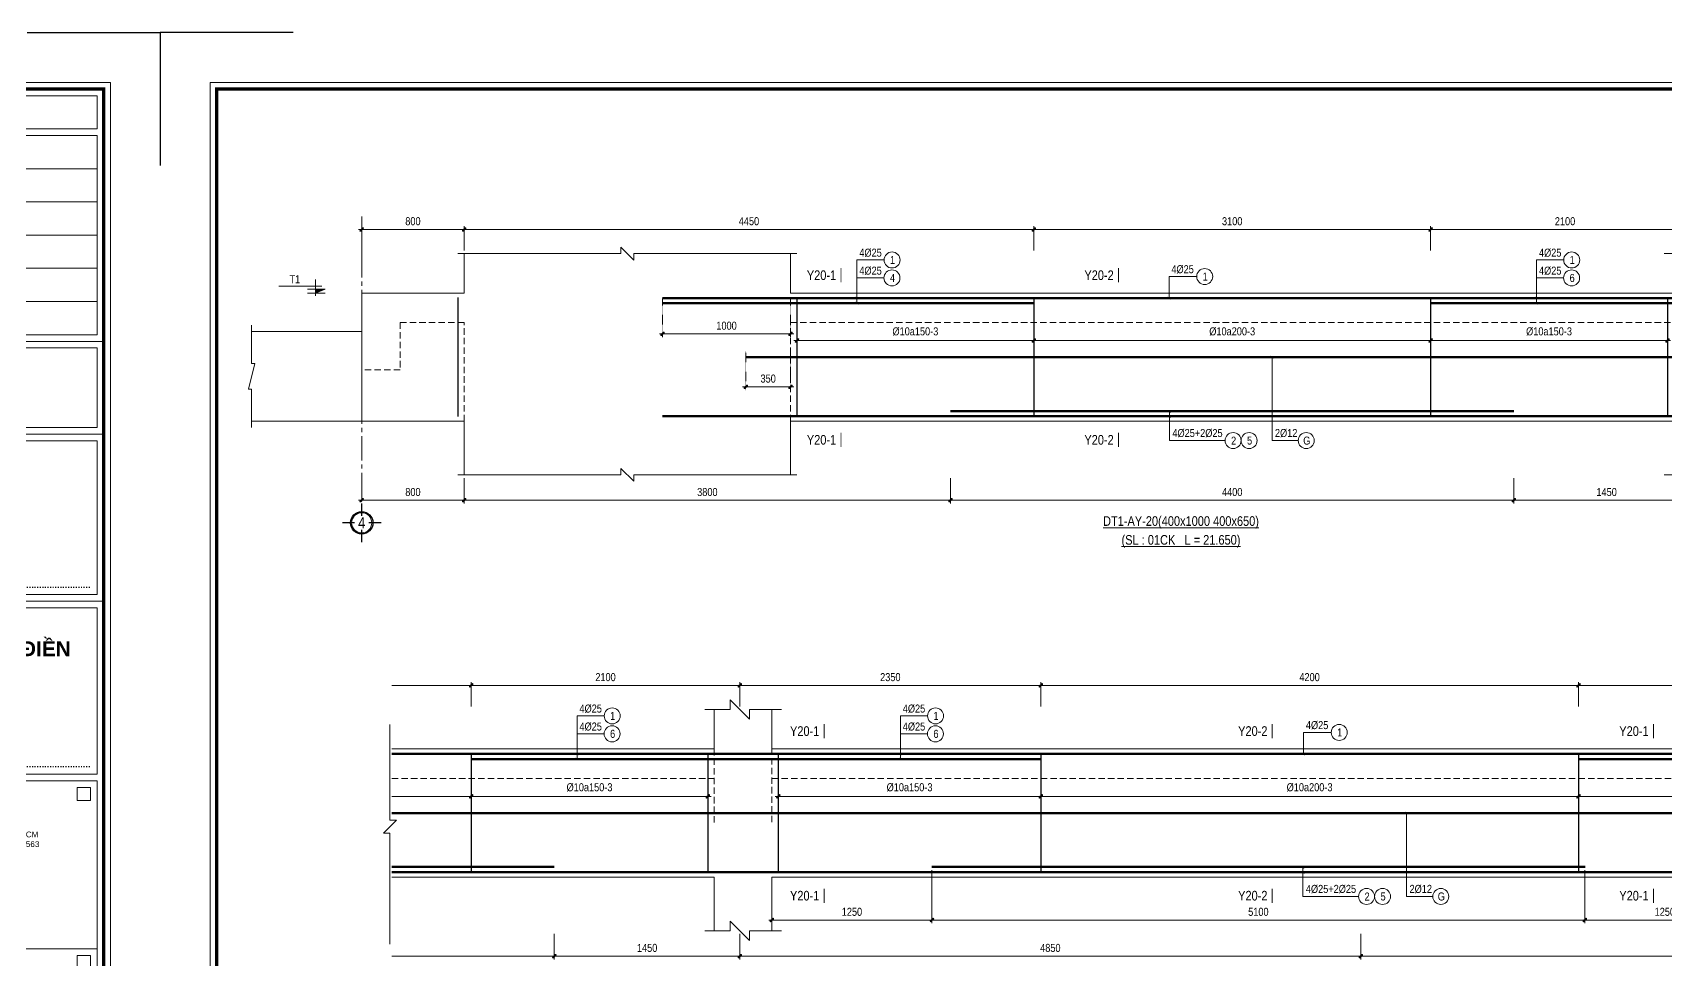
# Model space of a CAD drawing. Header units: millimetres. Extents: x 397144 to 8960116, y 345581 to 674207.
# Drawn here: x 5083473 to 5096227, y 656663 to 663901 of the extents above; entities that cross this region are included whole.
import ezdxf
from ezdxf.enums import TextEntityAlignment as Align
from ezdxf.xclip import XClip

# ---------------------------------------------------------------- set-up
doc = ezdxf.new("R2010")
doc.units = ezdxf.units.MM
doc.header["$XCLIPFRAME"] = 0
doc.header["$PDSIZE"] = -10
for name, pattern in [('CENTER2', [28.575, 19.05, -3.175, 3.175, -3.175]), ('DOT2', [0.125, 0, -0.125]), ('HIDDEN', [0.375, 0.25, -0.125])]:
    doc.linetypes.add(name, pattern=pattern)
doc.layers.get('0').update_dxf_attribs({"linetype": 'CONTINUOUS'})
doc.layers.get('Defpoints').update_dxf_attribs({"color": 12, "linetype": 'CONTINUOUS'})
for name, color, linetype, lineweight in [('2', 2, 'CONTINUOUS', 20), ('CDAI', 8, 'CONTINUOUS', 30), ('CTHEP', 2, 'CONTINUOUS', 50), ('DBAO', 3, 'CONTINUOUS', 20), ('DGIONG', 4, 'CONTINUOUS', 13), ('KTH', 150, 'CONTINUOUS', 5), ('Net khuat', 8, 'HIDDEN', 13), ('STICK', 1, 'CONTINUOUS', 9), ('TEXT', 7, 'CONTINUOUS', 15)]:
    doc.layers.add(name, color=color, linetype=linetype, lineweight=lineweight)
doc.layers.add('8', color=8, linetype='CONTINUOUS')
doc.layers.add('HATCH', color=7, linetype='CONTINUOUS', lineweight=5, true_color=0x2491ff)
doc.styles.add('CHG_XX_Khung ten$0$A1 BORDER$0$ARIAL', font='arial.ttf')
doc.styles.add('CHG_XX_Khung ten$0$A1 BORDER$0$Title Block DD$0$Arial - Bold', font='arialbd.ttf', dxfattribs={"height": 2.5})
doc.styles.add('HELVECONDENSE', font='VHELVCN_0.TTF')
doc.styles.add('Star-HelCon', font='VHELVCN_0.TTF')
doc.styles.add('TTP-HelCon', font='VHELVCN_0.TTF')
doc.styles.add('VNI-HELVE-CONDENSE', font='VHELVCN_0.TTF')
doc.dimstyles.new('kc-25', dxfattribs={"dimtxt": 62.5, "dimasz": 20, "dimexe": 20, "dimexo": 50, "dimgap": 25, "dimtad": 3, "dimdec": 0, "dimzin": 0, "dimdsep": 46, "dimtxsty": 'VNI-HELVE-CONDENSE', "dimblk": 'DIM', "dimcen": 2.5, "dimclrd": 256, "dimclre": 154, "dimclrt": 7, "dimaunit": 1, "dimadec": 0, "dimazin": 0, "dimtfac": 1, "dimtdec": 0, "dimtix": 1, "dimtmove": 0, "dimatfit": 3, "dimldrblk": 'DOT', "dimfxl": 1, "dimtolj": 1, "dimtzin": 0, "dimarcsym": 0})
doc.dimstyles.new('TTP-25', dxfattribs={"dimscale": 25, "dimtxt": 2.5, "dimasz": 1, "dimexe": 1, "dimexo": 1, "dimgap": 0.09, "dimtad": 0, "dimdec": 4, "dimrnd": 5, "dimzin": 9, "dimdsep": 46, "dimtxsty": 'TTP-HelCon', "dimblk": 'Stick1', "dimcen": 0.09, "dimdle": 1.5, "dimclrd": 256, "dimclre": 256, "dimclrt": 7, "dimadec": 0, "dimazin": 0, "dimtfac": 1, "dimtdec": 4, "dimtmove": 0, "dimatfit": 3, "dimldrblk": '_ArchTick1', "dimfxl": 1, "dimtvp": 1, "dimtolj": 1, "dimtzin": 0, "dimarcsym": 0})

# ---------------------------------------------------------------- blocks, each defined once
blk = doc.blocks.new('Stick1')
at = {"layer": 'STICK'}
h = blk.add_hatch(color=256, dxfattribs=at)
edge = h.paths.add_edge_path()
edge.add_line((0.3, 0.5), (-0.5, -0.3))
edge.add_arc((-0.4, -0.4), 0.141, 135, 315)
edge.add_line((-0.3, -0.5), (0.5, 0.3))
edge.add_arc((0.4, 0.4), 0.141, 315, 495)
blk.add_line((1, 0), (-1, 0), dxfattribs=at)
blk.add_lwpolyline([(0.3, 0.5), (-0.5, -0.3, 1), (-0.3, -0.5), (0.5, 0.3, 1), (0.3, 0.5, 1)], format="xyb", dxfattribs=at)
blk = doc.blocks.new('*D8791')
at = {"layer": 'Defpoints', "color": 0, "transparency": 16777216}
for p in [(800, 497), (800, 308), (5250, 308)]:
    blk.add_point(p, dxfattribs=at)
at = {"layer": 'KTH', "lineweight": -2, "transparency": 16777216}
for p, q in [((800, 333), (800, 522)), ((5250, 333), (5250, 522)), ((5225, 497), (825, 497))]:
    blk.add_line(p, q, dxfattribs=at)
at = {"layer": 'KTH', "lineweight": -2, "transparency": 16777216, "xscale": 25, "yscale": 25, "zscale": 25, "rotation": 180}
blk.add_blockref('Stick1', (800, 497), dxfattribs=at)
at = {"layer": 'KTH', "lineweight": -2, "transparency": 16777216, "xscale": 25, "yscale": 25, "zscale": 25}
blk.add_blockref('Stick1', (5250, 497), dxfattribs=at)
at = {"layer": 'KTH', "color": 7, "transparency": 16777216, "insert": (3025, 561), "char_height": 62.5, "attachment_point": 5, "style": 'TTP-HelCon'}
blk.add_mtext('\\A1;4450', dxfattribs=at)
blk = doc.blocks.new('_ArchTick1')
at = {"color": 0, "const_width": 3.81}
blk.add_lwpolyline([(-12.7, -12.7), (12.7, 12.7)], dxfattribs=at)
blk = doc.blocks.new('DIM')
h = blk.add_hatch(color=1)
h.paths.add_polyline_path([(0.49, 0.29, 1), (0.29, 0.49), (-0.19, 0), (0.19, 0)])
h.paths.add_polyline_path([(0.19, 0), (-0.19, 0), (-0.49, -0.29, 1), (-0.29, -0.49)])
at = {"color": 9}
for p, q in [((-0.19, 0), (-1.5, 0)), ((0.19, 0), (1.5, 0))]:
    blk.add_line(p, q, dxfattribs=at)
at = {"color": 1}
for p, q in [((-0.49, -0.29), (0.29, 0.49)), ((-0.29, -0.49), (0.49, 0.29)), ((-0.19, 0), (0.19, 0))]:
    blk.add_line(p, q, dxfattribs=at)
blk.add_arc((-0.39, -0.39), 0.138, 135, 315, dxfattribs=at)
blk = doc.blocks.new('CODE')
at = {"layer": 'DBAO'}
for p, q in [((-63, 0), (-138, 30)), ((-138, 30), (0, 30)), ((-138, 0), (0, 0)), ((-113, 55), (224, 55)), ((-63, -20), (-63, 105))]:
    blk.add_line(p, q, dxfattribs=at)
at = {"layer": 'HATCH', "color": 1}
blk.add_solid([(-63, 0), (-138, 30), (-63, 30)], dxfattribs=at)
blk = doc.blocks.new('*D8792')
at = {"layer": 'Defpoints', "color": 0, "transparency": 16777216}
for p in [(9000, -1420), (10450, -1420), (9000, -1618)]:
    blk.add_point(p, dxfattribs=at)
at = {"layer": 'KTH', "lineweight": -2, "transparency": 16777216}
for p, q in [((9000, -1445), (9000, -1643)), ((10450, -1445), (10450, -1643)), ((10425, -1618), (9025, -1618))]:
    blk.add_line(p, q, dxfattribs=at)
at = {"layer": 'KTH', "lineweight": -2, "transparency": 16777216, "xscale": 25, "yscale": 25, "zscale": 25, "rotation": 180}
blk.add_blockref('Stick1', (9000, -1618), dxfattribs=at)
at = {"layer": 'KTH', "lineweight": -2, "transparency": 16777216, "xscale": 25, "yscale": 25, "zscale": 25}
blk.add_blockref('Stick1', (10450, -1618), dxfattribs=at)
at = {"layer": 'KTH', "color": 7, "transparency": 16777216, "insert": (9725, -1554), "char_height": 62.5, "attachment_point": 5, "style": 'TTP-HelCon'}
blk.add_mtext('\\A1;1450', dxfattribs=at)
blk = doc.blocks.new('*D8793')
at = {"layer": 'Defpoints', "color": 0, "transparency": 16777216}
for p in [(8350, 497), (5250, 308), (8350, 308)]:
    blk.add_point(p, dxfattribs=at)
at = {"layer": 'KTH', "lineweight": -2, "transparency": 16777216}
for p, q in [((5250, 333), (5250, 522)), ((8350, 333), (8350, 522)), ((5275, 497), (8325, 497))]:
    blk.add_line(p, q, dxfattribs=at)
at = {"layer": 'KTH', "lineweight": -2, "transparency": 16777216, "xscale": 25, "yscale": 25, "zscale": 25, "rotation": 180}
blk.add_blockref('Stick1', (5250, 497), dxfattribs=at)
at = {"layer": 'KTH', "lineweight": -2, "transparency": 16777216, "xscale": 25, "yscale": 25, "zscale": 25}
blk.add_blockref('Stick1', (8350, 497), dxfattribs=at)
at = {"layer": 'KTH', "color": 7, "transparency": 16777216, "insert": (6800, 561), "char_height": 62.5, "attachment_point": 5, "style": 'TTP-HelCon'}
blk.add_mtext('\\A1;3100', dxfattribs=at)
blk = doc.blocks.new('*D8794')
at = {"layer": 'Defpoints', "color": 0, "transparency": 16777216}
for p in [(10450, 497), (8350, 308), (10450, 308)]:
    blk.add_point(p, dxfattribs=at)
at = {"layer": 'KTH', "lineweight": -2, "transparency": 16777216}
for p, q in [((8350, 333), (8350, 522)), ((10450, 333), (10450, 522)), ((8375, 497), (10425, 497))]:
    blk.add_line(p, q, dxfattribs=at)
at = {"layer": 'KTH', "lineweight": -2, "transparency": 16777216, "xscale": 25, "yscale": 25, "zscale": 25, "rotation": 180}
blk.add_blockref('Stick1', (8350, 497), dxfattribs=at)
at = {"layer": 'KTH', "lineweight": -2, "transparency": 16777216, "xscale": 25, "yscale": 25, "zscale": 25}
blk.add_blockref('Stick1', (10450, 497), dxfattribs=at)
at = {"layer": 'KTH', "color": 7, "transparency": 16777216, "insert": (9400, 561), "char_height": 62.5, "attachment_point": 5, "style": 'TTP-HelCon'}
blk.add_mtext('\\A1;2100', dxfattribs=at)
blk = doc.blocks.new('*D8795')
at = {"layer": 'Defpoints', "color": 0, "transparency": 16777216}
for p in [(3400, -230), (5250, -230), (5250, -370)]:
    blk.add_point(p, dxfattribs=at)
at = {"layer": 'KTH', "lineweight": -2, "transparency": 16777216}
for p, q in [((3400, -255), (3400, -395)), ((5250, -255), (5250, -395)), ((3425, -370), (5225, -370))]:
    blk.add_line(p, q, dxfattribs=at)
at = {"layer": 'KTH', "lineweight": -2, "transparency": 16777216, "xscale": 25, "yscale": 25, "zscale": 25, "rotation": 180}
blk.add_blockref('Stick1', (3400, -370), dxfattribs=at)
at = {"layer": 'KTH', "lineweight": -2, "transparency": 16777216, "xscale": 25, "yscale": 25, "zscale": 25}
blk.add_blockref('Stick1', (5250, -370), dxfattribs=at)
at = {"layer": 'KTH', "color": 7, "transparency": 16777216, "insert": (4325, -300), "char_height": 62.5, "attachment_point": 5, "style": 'TTP-HelCon'}
blk.add_mtext('\\A1;Þ10a150-3', dxfattribs=at)
blk = doc.blocks.new('*D8796')
at = {"layer": 'Defpoints', "color": 0, "transparency": 16777216}
for p in [(5250, -230), (8350, -230), (5250, -370)]:
    blk.add_point(p, dxfattribs=at)
at = {"layer": 'KTH', "lineweight": -2, "transparency": 16777216}
for p, q in [((5250, -255), (5250, -395)), ((8350, -255), (8350, -395)), ((8325, -370), (5275, -370))]:
    blk.add_line(p, q, dxfattribs=at)
at = {"layer": 'KTH', "lineweight": -2, "transparency": 16777216, "xscale": 25, "yscale": 25, "zscale": 25, "rotation": 180}
blk.add_blockref('Stick1', (5250, -370), dxfattribs=at)
at = {"layer": 'KTH', "lineweight": -2, "transparency": 16777216, "xscale": 25, "yscale": 25, "zscale": 25}
blk.add_blockref('Stick1', (8350, -370), dxfattribs=at)
at = {"layer": 'KTH', "color": 7, "transparency": 16777216, "insert": (6800, -300), "char_height": 62.5, "attachment_point": 5, "style": 'TTP-HelCon'}
blk.add_mtext('\\A1;Þ10a200-3', dxfattribs=at)
blk = doc.blocks.new('*D8797')
at = {"layer": 'Defpoints', "color": 0, "transparency": 16777216}
for p in [(8350, -230), (10200, -230), (8350, -370)]:
    blk.add_point(p, dxfattribs=at)
at = {"layer": 'KTH', "lineweight": -2, "transparency": 16777216}
for p, q in [((8350, -255), (8350, -395)), ((10200, -255), (10200, -395)), ((10175, -370), (8375, -370))]:
    blk.add_line(p, q, dxfattribs=at)
at = {"layer": 'KTH', "lineweight": -2, "transparency": 16777216, "xscale": 25, "yscale": 25, "zscale": 25, "rotation": 180}
blk.add_blockref('Stick1', (8350, -370), dxfattribs=at)
at = {"layer": 'KTH', "lineweight": -2, "transparency": 16777216, "xscale": 25, "yscale": 25, "zscale": 25}
blk.add_blockref('Stick1', (10200, -370), dxfattribs=at)
at = {"layer": 'KTH', "color": 7, "transparency": 16777216, "insert": (9275, -300), "char_height": 62.5, "attachment_point": 5, "style": 'TTP-HelCon'}
blk.add_mtext('\\A1;Þ10a150-3', dxfattribs=at)
blk = doc.blocks.new('*D8798')
at = {"layer": 'Defpoints', "color": 0, "transparency": 16777216}
for p in [(800, -1420), (4600, -1420), (4600, -1618)]:
    blk.add_point(p, dxfattribs=at)
at = {"layer": 'KTH', "lineweight": -2, "transparency": 16777216}
for p, q in [((800, -1445), (800, -1643)), ((4600, -1445), (4600, -1643)), ((825, -1618), (4575, -1618))]:
    blk.add_line(p, q, dxfattribs=at)
at = {"layer": 'KTH', "lineweight": -2, "transparency": 16777216, "xscale": 25, "yscale": 25, "zscale": 25, "rotation": 180}
blk.add_blockref('Stick1', (800, -1618), dxfattribs=at)
at = {"layer": 'KTH', "lineweight": -2, "transparency": 16777216, "xscale": 25, "yscale": 25, "zscale": 25}
blk.add_blockref('Stick1', (4600, -1618), dxfattribs=at)
at = {"layer": 'KTH', "color": 7, "transparency": 16777216, "insert": (2700, -1554), "char_height": 62.5, "attachment_point": 5, "style": 'TTP-HelCon'}
blk.add_mtext('\\A1;3800', dxfattribs=at)
blk = doc.blocks.new('dau truc')
blk.add_circle((0, 0), 180)
at = {"layer": '8'}
for p, q in [((0, 127), (0, 345)), ((-127, 0), (-345, 0)), ((345, 0), (127, 0)), ((0, -345), (0, -127))]:
    blk.add_line(p, q, dxfattribs=at)
blk.add_circle((0, 0), 200, dxfattribs=at)
at = {"layer": 'TEXT', "style": 'HELVECONDENSE'}
blk.add_attdef('A', text='', height=233, dxfattribs=at).set_placement((0, 0), align=Align.MIDDLE)
blk = doc.blocks.new('*D8799')
at = {"layer": 'Defpoints', "color": 0, "transparency": 16777216}
for p in [(10450, 497), (10450, 308), (12800, 308)]:
    blk.add_point(p, dxfattribs=at)
at = {"layer": 'KTH', "lineweight": -2, "transparency": 16777216}
for p, q in [((10450, 333), (10450, 522)), ((12800, 333), (12800, 522)), ((12775, 497), (10475, 497))]:
    blk.add_line(p, q, dxfattribs=at)
at = {"layer": 'KTH', "lineweight": -2, "transparency": 16777216, "xscale": 25, "yscale": 25, "zscale": 25, "rotation": 180}
blk.add_blockref('Stick1', (10450, 497), dxfattribs=at)
at = {"layer": 'KTH', "lineweight": -2, "transparency": 16777216, "xscale": 25, "yscale": 25, "zscale": 25}
blk.add_blockref('Stick1', (12800, 497), dxfattribs=at)
at = {"layer": 'KTH', "color": 7, "transparency": 16777216, "insert": (11625, 561), "char_height": 62.5, "attachment_point": 5, "style": 'TTP-HelCon'}
blk.add_mtext('\\A1;2350', dxfattribs=at)
blk = doc.blocks.new('*D8800')
at = {"layer": 'Defpoints', "color": 0, "transparency": 16777216}
for p in [(10750, -230), (12800, -230), (12800, -370)]:
    blk.add_point(p, dxfattribs=at)
at = {"layer": 'KTH', "lineweight": -2, "transparency": 16777216}
for p, q in [((10750, -255), (10750, -395)), ((12800, -255), (12800, -395)), ((10775, -370), (12775, -370))]:
    blk.add_line(p, q, dxfattribs=at)
at = {"layer": 'KTH', "lineweight": -2, "transparency": 16777216, "xscale": 25, "yscale": 25, "zscale": 25, "rotation": 180}
blk.add_blockref('Stick1', (10750, -370), dxfattribs=at)
at = {"layer": 'KTH', "lineweight": -2, "transparency": 16777216, "xscale": 25, "yscale": 25, "zscale": 25}
blk.add_blockref('Stick1', (12800, -370), dxfattribs=at)
at = {"layer": 'KTH', "color": 7, "transparency": 16777216, "insert": (11775, -300), "char_height": 62.5, "attachment_point": 5, "style": 'TTP-HelCon'}
blk.add_mtext('\\A1;Þ10a150-3', dxfattribs=at)
blk = doc.blocks.new('*D8801')
at = {"layer": 'Defpoints', "color": 0, "transparency": 16777216}
for p in [(17000, -230), (19050, -230), (17000, -370)]:
    blk.add_point(p, dxfattribs=at)
at = {"layer": 'KTH', "lineweight": -2, "transparency": 16777216}
for p, q in [((17000, -255), (17000, -395)), ((19050, -255), (19050, -395)), ((19025, -370), (17025, -370))]:
    blk.add_line(p, q, dxfattribs=at)
at = {"layer": 'KTH', "lineweight": -2, "transparency": 16777216, "xscale": 25, "yscale": 25, "zscale": 25, "rotation": 180}
blk.add_blockref('Stick1', (17000, -370), dxfattribs=at)
at = {"layer": 'KTH', "lineweight": -2, "transparency": 16777216, "xscale": 25, "yscale": 25, "zscale": 25}
blk.add_blockref('Stick1', (19050, -370), dxfattribs=at)
at = {"layer": 'KTH', "color": 7, "transparency": 16777216, "insert": (18025, -300), "char_height": 62.5, "attachment_point": 5, "style": 'TTP-HelCon'}
blk.add_mtext('\\A1;Þ10a150-3', dxfattribs=at)
blk = doc.blocks.new('*D8803')
at = {"layer": 'Defpoints', "color": 0, "transparency": 16777216}
for p in [(17000, 497), (12800, 308), (17000, 308)]:
    blk.add_point(p, dxfattribs=at)
at = {"layer": 'KTH', "lineweight": -2, "transparency": 16777216}
for p, q in [((12800, 333), (12800, 522)), ((17000, 333), (17000, 522)), ((12825, 497), (16975, 497))]:
    blk.add_line(p, q, dxfattribs=at)
at = {"layer": 'KTH', "lineweight": -2, "transparency": 16777216, "xscale": 25, "yscale": 25, "zscale": 25, "rotation": 180}
blk.add_blockref('Stick1', (12800, 497), dxfattribs=at)
at = {"layer": 'KTH', "lineweight": -2, "transparency": 16777216, "xscale": 25, "yscale": 25, "zscale": 25}
blk.add_blockref('Stick1', (17000, 497), dxfattribs=at)
at = {"layer": 'KTH', "color": 7, "transparency": 16777216, "insert": (14900, 561), "char_height": 62.5, "attachment_point": 5, "style": 'TTP-HelCon'}
blk.add_mtext('\\A1;4200', dxfattribs=at)
blk = doc.blocks.new('*D8804')
at = {"layer": 'Defpoints', "color": 0, "transparency": 16777216}
for p in [(10450, -1420), (15300, -1420), (15300, -1618)]:
    blk.add_point(p, dxfattribs=at)
at = {"layer": 'KTH', "lineweight": -2, "transparency": 16777216}
for p, q in [((10450, -1445), (10450, -1643)), ((15300, -1445), (15300, -1643)), ((10475, -1618), (15275, -1618))]:
    blk.add_line(p, q, dxfattribs=at)
at = {"layer": 'KTH', "lineweight": -2, "transparency": 16777216, "xscale": 25, "yscale": 25, "zscale": 25, "rotation": 180}
blk.add_blockref('Stick1', (10450, -1618), dxfattribs=at)
at = {"layer": 'KTH', "lineweight": -2, "transparency": 16777216, "xscale": 25, "yscale": 25, "zscale": 25}
blk.add_blockref('Stick1', (15300, -1618), dxfattribs=at)
at = {"layer": 'KTH', "color": 7, "transparency": 16777216, "insert": (12875, -1554), "char_height": 62.5, "attachment_point": 5, "style": 'TTP-HelCon'}
blk.add_mtext('\\A1;4850', dxfattribs=at)
blk = doc.blocks.new('*D8805')
at = {"layer": 'Defpoints', "color": 0, "transparency": 16777216}
for p in [(12800, -230), (17000, -230), (17000, -370)]:
    blk.add_point(p, dxfattribs=at)
at = {"layer": 'KTH', "lineweight": -2, "transparency": 16777216}
for p, q in [((12800, -255), (12800, -395)), ((17000, -255), (17000, -395)), ((12825, -370), (16975, -370))]:
    blk.add_line(p, q, dxfattribs=at)
at = {"layer": 'KTH', "lineweight": -2, "transparency": 16777216, "xscale": 25, "yscale": 25, "zscale": 25, "rotation": 180}
blk.add_blockref('Stick1', (12800, -370), dxfattribs=at)
at = {"layer": 'KTH', "lineweight": -2, "transparency": 16777216, "xscale": 25, "yscale": 25, "zscale": 25}
blk.add_blockref('Stick1', (17000, -370), dxfattribs=at)
at = {"layer": 'KTH', "color": 7, "transparency": 16777216, "insert": (14900, -300), "char_height": 62.5, "attachment_point": 5, "style": 'TTP-HelCon'}
blk.add_mtext('\\A1;Þ10a200-3', dxfattribs=at)
blk = doc.blocks.new('*D8806')
at = {"layer": 'Defpoints', "color": 0, "transparency": 16777216}
for p in [(4600, -1420), (9000, -1420), (4600, -1618)]:
    blk.add_point(p, dxfattribs=at)
at = {"layer": 'KTH', "lineweight": -2, "transparency": 16777216}
for p, q in [((4600, -1445), (4600, -1643)), ((9000, -1445), (9000, -1643)), ((8975, -1618), (4625, -1618))]:
    blk.add_line(p, q, dxfattribs=at)
at = {"layer": 'KTH', "lineweight": -2, "transparency": 16777216, "xscale": 25, "yscale": 25, "zscale": 25, "rotation": 180}
blk.add_blockref('Stick1', (4600, -1618), dxfattribs=at)
at = {"layer": 'KTH', "lineweight": -2, "transparency": 16777216, "xscale": 25, "yscale": 25, "zscale": 25}
blk.add_blockref('Stick1', (9000, -1618), dxfattribs=at)
at = {"layer": 'KTH', "color": 7, "transparency": 16777216, "insert": (6800, -1554), "char_height": 62.5, "attachment_point": 5, "style": 'TTP-HelCon'}
blk.add_mtext('\\A1;4400', dxfattribs=at)
blk = doc.blocks.new('*D8807')
at = {"layer": 'Defpoints', "color": 0, "transparency": 16777216}
for p in [(20850, 497), (17000, 308), (20850, 308)]:
    blk.add_point(p, dxfattribs=at)
at = {"layer": 'KTH', "lineweight": -2, "transparency": 16777216}
for p, q in [((17000, 333), (17000, 522)), ((20850, 333), (20850, 522)), ((17025, 497), (20825, 497))]:
    blk.add_line(p, q, dxfattribs=at)
at = {"layer": 'KTH', "lineweight": -2, "transparency": 16777216, "xscale": 25, "yscale": 25, "zscale": 25, "rotation": 180}
blk.add_blockref('Stick1', (17000, 497), dxfattribs=at)
at = {"layer": 'KTH', "lineweight": -2, "transparency": 16777216, "xscale": 25, "yscale": 25, "zscale": 25}
blk.add_blockref('Stick1', (20850, 497), dxfattribs=at)
at = {"layer": 'KTH', "color": 7, "transparency": 16777216, "insert": (18925, 561), "char_height": 62.5, "attachment_point": 5, "style": 'TTP-HelCon'}
blk.add_mtext('\\A1;3850', dxfattribs=at)
blk = doc.blocks.new('*D8808')
at = {"layer": 'Defpoints', "color": 0, "transparency": 16777216}
for p in [(15300, -1420), (21650, -1420), (15300, -1618)]:
    blk.add_point(p, dxfattribs=at)
at = {"layer": 'KTH', "lineweight": -2, "transparency": 16777216}
for p, q in [((15300, -1445), (15300, -1643)), ((21650, -1445), (21650, -1643)), ((21625, -1618), (15325, -1618))]:
    blk.add_line(p, q, dxfattribs=at)
at = {"layer": 'KTH', "lineweight": -2, "transparency": 16777216, "xscale": 25, "yscale": 25, "zscale": 25, "rotation": 180}
blk.add_blockref('Stick1', (15300, -1618), dxfattribs=at)
at = {"layer": 'KTH', "lineweight": -2, "transparency": 16777216, "xscale": 25, "yscale": 25, "zscale": 25}
blk.add_blockref('Stick1', (21650, -1618), dxfattribs=at)
at = {"layer": 'KTH', "color": 7, "transparency": 16777216, "insert": (18475, -1554), "char_height": 62.5, "attachment_point": 5, "style": 'TTP-HelCon'}
blk.add_mtext('\\A1;6350', dxfattribs=at)
blk = doc.blocks.new('MC')
at = {"layer": 'CTHEP', "const_width": 10}
blk.add_lwpolyline([(0, 150), (0, 0)], dxfattribs=at)
at = {"layer": 'TEXT', "style": 'TTP-HelCon'}
blk.add_attdef('A', text='', height=100, dxfattribs=at).set_placement((-50, 26), align=Align.RIGHT)
blk = doc.blocks.new('*D746')
at = {"layer": 'Defpoints', "color": 0, "transparency": 16777216}
for p in [(0, 497), (800, 308), (0, 170)]:
    blk.add_point(p, dxfattribs=at)
at = {"layer": 'KTH', "lineweight": -2, "transparency": 16777216}
for p, q in [((0, 195), (0, 522)), ((800, 333), (800, 522)), ((775, 497), (25, 497))]:
    blk.add_line(p, q, dxfattribs=at)
at = {"layer": 'KTH', "lineweight": -2, "transparency": 16777216, "xscale": 25, "yscale": 25, "zscale": 25, "rotation": 180}
blk.add_blockref('Stick1', (0, 497), dxfattribs=at)
at = {"layer": 'KTH', "lineweight": -2, "transparency": 16777216, "xscale": 25, "yscale": 25, "zscale": 25}
blk.add_blockref('Stick1', (800, 497), dxfattribs=at)
at = {"layer": 'KTH', "color": 7, "transparency": 16777216, "insert": (400, 561), "char_height": 62.5, "attachment_point": 5, "style": 'TTP-HelCon'}
blk.add_mtext('\\A1;800', dxfattribs=at)
blk = doc.blocks.new('*D1928')
at = {"layer": 'Defpoints', "color": 0, "transparency": 16777216}
for p in [(11950, -921), (10700, -1036), (11950, -1336)]:
    blk.add_point(p, dxfattribs=at)
at = {"layer": 'KTH', "lineweight": -2, "transparency": 16777216}
for p, q in [((11950, -946), (11950, -1361)), ((10700, -1061), (10700, -1361)), ((10725, -1336), (11925, -1336))]:
    blk.add_line(p, q, dxfattribs=at)
at = {"layer": 'KTH', "lineweight": -2, "transparency": 16777216, "xscale": 25, "yscale": 25, "zscale": 25, "rotation": 180}
blk.add_blockref('Stick1', (10700, -1336), dxfattribs=at)
at = {"layer": 'KTH', "lineweight": -2, "transparency": 16777216, "xscale": 25, "yscale": 25, "zscale": 25}
blk.add_blockref('Stick1', (11950, -1336), dxfattribs=at)
at = {"layer": 'KTH', "color": 7, "transparency": 16777216, "insert": (11325, -1272), "char_height": 62.5, "attachment_point": 5, "style": 'TTP-HelCon'}
blk.add_mtext('\\A1;1250', dxfattribs=at)
blk = doc.blocks.new('*D8809')
at = {"layer": 'Defpoints', "color": 0, "transparency": 16777216}
for p in [(11950, -921), (17050, -921), (17050, -1336)]:
    blk.add_point(p, dxfattribs=at)
at = {"layer": 'KTH', "lineweight": -2, "transparency": 16777216}
for p, q in [((11950, -946), (11950, -1361)), ((17050, -946), (17050, -1361)), ((11975, -1336), (17025, -1336))]:
    blk.add_line(p, q, dxfattribs=at)
at = {"layer": 'KTH', "lineweight": -2, "transparency": 16777216, "xscale": 25, "yscale": 25, "zscale": 25, "rotation": 180}
blk.add_blockref('Stick1', (11950, -1336), dxfattribs=at)
at = {"layer": 'KTH', "lineweight": -2, "transparency": 16777216, "xscale": 25, "yscale": 25, "zscale": 25}
blk.add_blockref('Stick1', (17050, -1336), dxfattribs=at)
at = {"layer": 'KTH', "color": 7, "transparency": 16777216, "insert": (14500, -1272), "char_height": 62.5, "attachment_point": 5, "style": 'TTP-HelCon'}
blk.add_mtext('\\A1;5100', dxfattribs=at)
blk = doc.blocks.new('*D1927')
at = {"layer": 'Defpoints', "color": 0, "transparency": 16777216}
for p in [(17050, -921), (18300, -1000), (18300, -1336)]:
    blk.add_point(p, dxfattribs=at)
at = {"layer": 'KTH', "lineweight": -2, "transparency": 16777216}
for p, q in [((17050, -946), (17050, -1361)), ((18300, -1025), (18300, -1361)), ((17075, -1336), (18275, -1336))]:
    blk.add_line(p, q, dxfattribs=at)
at = {"layer": 'KTH', "lineweight": -2, "transparency": 16777216, "xscale": 25, "yscale": 25, "zscale": 25, "rotation": 180}
blk.add_blockref('Stick1', (17050, -1336), dxfattribs=at)
at = {"layer": 'KTH', "lineweight": -2, "transparency": 16777216, "xscale": 25, "yscale": 25, "zscale": 25}
blk.add_blockref('Stick1', (18300, -1336), dxfattribs=at)
at = {"layer": 'KTH', "color": 7, "transparency": 16777216, "insert": (17675, -1272), "char_height": 62.5, "attachment_point": 5, "style": 'TTP-HelCon'}
blk.add_mtext('\\A1;1250', dxfattribs=at)
blk = doc.blocks.new('*D8810')
at = {"layer": 'Defpoints', "color": 0, "transparency": 16777216}
for p in [(800, -1420), (0, -1618), (0, -1643)]:
    blk.add_point(p, dxfattribs=at)
at = {"layer": 'KTH', "lineweight": -2, "transparency": 16777216}
for p, q in [((800, -1445), (800, -1643)), ((0, -1618), (0, -1593)), ((775, -1618), (25, -1618))]:
    blk.add_line(p, q, dxfattribs=at)
at = {"layer": 'KTH', "lineweight": -2, "transparency": 16777216, "xscale": 25, "yscale": 25, "zscale": 25, "rotation": 180}
blk.add_blockref('Stick1', (0, -1618), dxfattribs=at)
at = {"layer": 'KTH', "lineweight": -2, "transparency": 16777216, "xscale": 25, "yscale": 25, "zscale": 25}
blk.add_blockref('Stick1', (800, -1618), dxfattribs=at)
at = {"layer": 'KTH', "color": 7, "transparency": 16777216, "insert": (400, -1554), "char_height": 62.5, "attachment_point": 5, "style": 'TTP-HelCon'}
blk.add_mtext('\\A1;800', dxfattribs=at)
blk = doc.blocks.new('*D8812')
at = {"layer": 'Defpoints', "color": 0, "ltscale": 0.8, "transparency": 16777216}
for p in [(2350, -18), (3350, -18), (2350, -318)]:
    blk.add_point(p, dxfattribs=at)
at = {"layer": 'KTH', "linetype": 'DOT2', "lineweight": -2, "ltscale": 0.8, "transparency": 16777216}
for p, q in [((2350, -43), (2350, -343)), ((3350, -43), (3350, -343))]:
    blk.add_line(p, q, dxfattribs=at)
at = {"layer": 'KTH', "lineweight": -2, "ltscale": 0.8, "transparency": 16777216}
blk.add_line((3325, -318), (2375, -318), dxfattribs=at)
at = {"layer": 'KTH', "lineweight": -2, "ltscale": 0.8, "transparency": 16777216, "xscale": 25, "yscale": 25, "zscale": 25, "rotation": 180}
blk.add_blockref('Stick1', (2350, -318), dxfattribs=at)
at = {"layer": 'KTH', "lineweight": -2, "ltscale": 0.8, "transparency": 16777216, "xscale": 25, "yscale": 25, "zscale": 25}
blk.add_blockref('Stick1', (3350, -318), dxfattribs=at)
at = {"layer": 'KTH', "color": 7, "ltscale": 0.8, "transparency": 16777216, "insert": (2850, -255), "char_height": 62.5, "attachment_point": 5, "style": 'TTP-HelCon'}
blk.add_mtext('\\A1;1000', dxfattribs=at)
blk = doc.blocks.new('*D8813')
at = {"layer": 'Defpoints', "color": 0, "ltscale": 0.8, "transparency": 16777216}
for p in [(3000, -432), (3350, -432), (3350, -732)]:
    blk.add_point(p, dxfattribs=at)
at = {"layer": 'KTH', "linetype": 'DOT2', "lineweight": -2, "ltscale": 0.8, "transparency": 16777216}
for p, q in [((3000, -457), (3000, -757)), ((3350, -457), (3350, -757))]:
    blk.add_line(p, q, dxfattribs=at)
at = {"layer": 'KTH', "lineweight": -2, "ltscale": 0.8, "transparency": 16777216}
blk.add_line((3025, -732), (3325, -732), dxfattribs=at)
at = {"layer": 'KTH', "lineweight": -2, "ltscale": 0.8, "transparency": 16777216, "xscale": 25, "yscale": 25, "zscale": 25, "rotation": 180}
blk.add_blockref('Stick1', (3000, -732), dxfattribs=at)
at = {"layer": 'KTH', "lineweight": -2, "ltscale": 0.8, "transparency": 16777216, "xscale": 25, "yscale": 25, "zscale": 25}
blk.add_blockref('Stick1', (3350, -732), dxfattribs=at)
at = {"layer": 'KTH', "color": 7, "ltscale": 0.8, "transparency": 16777216, "insert": (3175, -668), "char_height": 62.5, "attachment_point": 5, "style": 'TTP-HelCon'}
blk.add_mtext('\\A1;350', dxfattribs=at)
blk = doc.blocks.new('AY-25')
at = {"layer": 'CTHEP'}
blk.add_line((5149721.99072, 654854.9494), (5195174.90087, 654854.90127), dxfattribs=at)
for points in [[(5195358.26565, 654535.70176), (5195358.26565, 655163.88897), (5149568.26566, 655163.96452)], [(5149626.50462, 654918.35463), (5149626.50462, 654541.96456), (5156207.27174, 654541.94341), (5156787.13349, 654541.9415), (5164638.26566, 654541.91321), (5165212.31117, 654541.91133), (5195296.43281, 654541.88918), (5195296.43281, 655064.76469)]]:
    blk.add_lwpolyline(points, dxfattribs=at)
at = {"layer": 'Net khuat', "ltscale": 200}
blk.add_lwpolyline([(5149538.26566, 654502.96452), (5149538.26566, 654502.96452), (5149838.26566, 654502.96452), (5149838.26566, 654972.96452), (5195388.26566, 654972.96452)], dxfattribs=at)
blk = doc.blocks.new('CHG_XX_Khung ten')
for p, q in [((687, 501), (824, 501)), ((687, 473), (824, 473)), ((687, 422.69), (824, 422.69))]:
    blk.add_line(p, q)
for points in [[(15, 579), (826, 579), (826, 15), (15, 15)], [(816, 362.62), (820, 362.62), (820, 366.62), (816, 366.62)], [(816, 311.93), (820, 311.93), (820, 315.93), (816, 315.93)]]:
    blk.add_lwpolyline(points, close=True)
at = {"color": 4, "linetype": 'Continuous', "const_width": 1}
blk.add_lwpolyline([(17, 577), (824, 577), (824, 17), (17, 17)], close=True, dxfattribs=at)
at = {"linetype": 'Continuous'}
for points in [[(822, 565), (689, 565), (689, 575), (822, 575)], [(822, 553), (689, 553), (689, 563), (822, 563)], [(822, 543), (689, 543), (689, 553), (822, 553)], [(822, 533), (689, 533), (689, 543), (822, 543)], [(822, 523), (689, 523), (689, 533), (822, 533)], [(822, 513), (689, 513), (689, 523), (822, 523)], [(822, 503), (689, 503), (689, 513), (822, 513)], [(689, 499), (822, 499), (822, 475), (689, 475)], [(689, 471), (822, 471), (822, 424.69), (689, 424.69)], [(689, 368.62), (822, 368.62), (822, 317.93), (689, 317.93)], [(689, 317.93), (822, 317.93), (822, 289.93), (689, 289.93)]]:
    blk.add_lwpolyline(points, close=True, dxfattribs=at)
at = {"layer": 'Defpoints', "color": 1, "ltscale": 2}
for points in [[(40.06, 594), (0, 594), (0, 554)], [(800.94, 594), (841, 594), (841, 554)]]:
    blk.add_lwpolyline(points, dxfattribs=at)
at = {"style": 'CHG_XX_Khung ten$0$A1 BORDER$0$Title Block DD$0$Arial - Bold'}
for p in [(820, 427.69), (820, 373.62)]:
    blk.add_text('.....................................................', height=2, dxfattribs=at).set_placement(p, align=Align.MIDDLE_RIGHT)
at = {"ltscale": 10, "insert": (739.49, 345.2), "char_height": 1.75, "width": 83.001, "attachment_point": 7, "style": 'CHG_XX_Khung ten$0$A1 BORDER$0$ARIAL'}
blk.add_mtext('Địa chỉ: 37 Trần Ngọc Diện, P.Thảo Điền, Quận 2, Tp. HCM\\PTel: (84.8) 35 191 561 – 35 191 562, Fax: (84.8) 35 191 563\\PEmail: hcmc@htt-group.com', dxfattribs=at)
at = {"ltscale": 10, "insert": (755.91, 410.64), "char_height": 4.5, "width": 121.2929, "attachment_point": 2, "style": 'CHG_XX_Khung ten$0$A1 BORDER$0$Title Block DD$0$Arial - Bold', "bg_fill": 2}
blk.add_mtext('CÔNG TY CỔ PHẦN THIÊN PHÚC ĐIỀN', dxfattribs=at)
at = {"linetype": 'Continuous'}
blk.add_lwpolyline([(689, 420.69), (822, 420.69), (822, 370.62), (689, 370.62)], close=True, dxfattribs=at)
blk = doc.blocks.new('AY-20')
at = {"layer": 'CDAI', "ltscale": 52.5}
for p, q in [((750, -35), (750, -965)), ((3400, -35), (3400, -965)), ((5250, -35), (5250, -965)), ((8350, -35), (8350, -965)), ((10200, -35), (10200, -965)), ((10750, -35), (10750, -965)), ((12800, -35), (12800, -965)), ((17000, -35), (17000, -965))]:
    blk.add_line(p, q, dxfattribs=at)
at = {"layer": 'CTHEP'}
for p, q in [((3000, -500), (19163.56742, -500)), ((4600, -921), (9000, -921)), ((11948.63842, -921), (17053.90144, -921))]:
    blk.add_line(p, q, dxfattribs=at)
for points in [[(2350, -39), (19312.88578, -39)], [(2350, -79), (5250, -79)], [(8350, -79), (12800, -79)], [(17000, -79), (19312.88578, -79)], [(2350, -961), (19321.44579, -961)]]:
    blk.add_lwpolyline(points, dxfattribs=at)
at = {"layer": 'DBAO'}
for p, q in [((800, 308.39434), (800, 0)), ((800, 0), (-0.00001, 0)), ((10700, 0), (18300, 0)), ((-0.00001, -300), (-859.91861, -300)), ((10700, -1000), (18300, -1000))]:
    blk.add_line(p, q, dxfattribs=at)
at = {"layer": 'DBAO', "ltscale": 0.8}
blk.add_line((-0.00001, -1000), (-0.00001, 0), dxfattribs=at)
at = {"layer": 'DBAO'}
for points in [[(3350, 308.39434), (3350, 0), (10250, 0), (10250, 308.39434)], [(10700, 308.39434), (10700, 0), (10700, 0)], [(-859.91861, -1000), (800, -1000), (800, -1420)], [(3350, -1420), (3350, -1000), (10250, -1000), (10250, -1420)], [(10700, -1000), (10700, -1000), (10700, -1420)]]:
    blk.add_lwpolyline(points, dxfattribs=at)
at = {"layer": 'DBAO', "ltscale": 0.8, "flags": 128}
blk.add_lwpolyline([(-859.91861, -250), (-859.91861, -550), (-834.91861, -550), (-884.91861, -750), (-859.91861, -750), (-859.91861, -1050)], dxfattribs=at)
at = {"layer": 'DGIONG'}
for points in [[(10175, 308.39434), (10375, 308.39434), (10375, 383.39434), (10525, 233.39434), (10525, 308.39434), (10775, 308.39434)], [(750, 308.39434), (2025, 308.39434), (2025, 358.39434), (2125, 258.39434), (2125, 308.39434), (3400, 308.39434)], [(750, -1420), (2025, -1420), (2025, -1370), (2125, -1470), (2125, -1420), (3400, -1420)], [(10175, -1420), (10375, -1420), (10375, -1345), (10525, -1495), (10525, -1420), (10775, -1420)]]:
    blk.add_lwpolyline(points, dxfattribs=at)
for centre in [(4142.81166, 258.64049), (9452.12466, 258.64049), (11977.81306, 258.64049), (4142.22861, 118.37659), (6585.06715, 129.50911), (9451.5416, 118.37659), (11977.23001, 118.37659), (15131.36296, 129.50911), (6806.96475, -1152.04426), (6931.96475, -1152.04426), (7378.30247, -1152.04426), (15345.35543, -1152.04426), (15470.35543, -1152.04426), (15925.17114, -1152.04426)]:
    blk.add_circle(centre, 62.5, dxfattribs=at)
at = {"layer": 'Net khuat', "linetype": 'CENTER2', "ltscale": 10}
blk.add_line((-0.00001, -1592.97787), (-0.00001, 608.33271), dxfattribs=at)
at = {"layer": 'Net khuat', "ltscale": 200}
for p, q in [((10250, 0), (10250, -600)), ((10700, 3.35134), (10700, -596.64866)), ((800, -230), (299.99999, -230)), ((800, -1000), (800, -230)), ((3350, -1000), (3350, -230)), ((3350, -230), (10250, -230)), ((10700, -230), (21350, -230))]:
    blk.add_line(p, q, dxfattribs=at)
blk.add_lwpolyline([(299.99999, -230), (299.99999, -600), (-0.00001, -600)], dxfattribs=at)
at = {"xscale": 0.75, "yscale": 0.75, "zscale": 0.75}
for p, values in [((3743.89982, 82.89434), {'A': 'Y20-1'}), ((5911.89982, 82.89434), {'A': 'Y20-2'}), ((11107.89982, 82.89434), {'A': 'Y20-1'}), ((14608.39982, 82.89434), {'A': 'Y20-2'}), ((17586.12728, 82.89434), {'A': 'Y20-1'}), ((3743.89982, -1202.88523), {'A': 'Y20-1'}), ((5911.89982, -1202.88523), {'A': 'Y20-2'}), ((11107.89982, -1202.88523), {'A': 'Y20-1'}), ((14608.39982, -1202.88523), {'A': 'Y20-2'}), ((17586.12728, -1202.88523), {'A': 'Y20-1'})]:
    blk.add_blockref('MC', p, dxfattribs=at).add_auto_attribs(values)
at = {"layer": '2', "ltscale": 300}
ref = blk.add_blockref('dau truc', (-0.00001, -1793.84241), dxfattribs=dict(at, xscale=0.4367131292819977, yscale=0.4367131292819977, zscale=0.4367131292819977))
ref.add_attrib('A', '4', dxfattribs={"layer": 'TEXT', "height": 87.5, "style": 'HELVECONDENSE'}).set_placement((-0.00001, -1793.84241), align=Align.MIDDLE)
at = {"layer": 'KTH', "linetype": 'Continuous', "xscale": -1}
blk.add_blockref('CODE', (-424.57345, 0), dxfattribs=at)
at = {"layer": 'TEXT', "style": 'TTP-HelCon'}
for s, p in [('4Þ25', (3887.20165, 284.49343, 0)), ('4Þ25', (9196.51465, 284.49343, 0)), ('4Þ25', (11722.20306, 284.49343, 0)), ('4Þ25', (3887.20165, 144.22953, 0)), ('4Þ25', (6324.94326, 155.36205, 0)), ('4Þ25', (9196.51465, 144.22953, 0)), ('4Þ25', (11722.20306, 144.22953, 0)), ('4Þ25', (14871.23908, 155.36205, 0)), ('4Þ25+2Þ25', (6332.73688, -1124.1472, 0)), ('2Þ12', (7133.99385, -1124.1472, 0)), ('4Þ25+2Þ25', (14871.12756, -1124.1472, 0)), ('2Þ12', (15680.86252, -1124.1472, 0))]:
    blk.add_text(s, height=62.5, dxfattribs=at).set_placement(p)
at = {"layer": 'TEXT', "style": 'Star-HelCon'}
for s, p in [('1', (4146.97833, 258.64049)), ('1', (9456.29132, 258.64049)), ('1', (11981.97973, 258.64049)), ('4', (4146.39527, 118.37659)), ('1', (6589.23382, 129.50911)), ('6', (9455.70827, 118.37659)), ('6', (11981.39668, 118.37659)), ('1', (15135.52963, 129.50911)), ('2', (6811.13142, -1152.04426)), ('5', (6936.13142, -1152.04426)), ('G', (7382.46914, -1152.04426)), ('2', (15349.5221, -1152.04426)), ('5', (15474.5221, -1152.04426)), ('G', (15929.33781, -1152.04426))]:
    blk.add_text(s, height=62.5, dxfattribs=at).set_placement(p, align=Align.MIDDLE)
at = {"layer": 'TEXT', "style": 'TTP-HelCon'}
blk.add_text('T1', height=62.5, dxfattribs=at).set_placement((-480.916, 76.99499), align=Align.RIGHT)
for s, p in [('%%UDT1-AY-20(400x1000 400x650)', (6400, -1817.97787)), ('%%U(SL : 01CK   L = 21.650)', (6400, -1964.87247))]:
    blk.add_text(s, height=75, dxfattribs=at).set_placement(p, align=Align.CENTER)
at = {"layer": 'KTH'}
for base, p1, p2, picture, middle in [((-0.00001, 497.39434), (800, 308.39434), (-0.00001, 169.76272), '*D746', (400, 561.22767)), ((800, 497.39434), (5250, 308.39434), (800, 308.39434), '*D8791', (3025, 561.22767)), ((10450, 497.39434), (12800, 308.39434), (10450, 308.39434), '*D8799', (11625, 561.22767)), ((20850, 497.39434), (17000, 308.39434), (20850, 308.39434), '*D8807', (18925, 561.22767)), ((11950, -1335.8554), (10700, -1036.15839), (11950, -921), '*D1928', (11325, -1272.02207)), ((17050, -1335.8554), (11950, -921), (17050, -921), '*D8809', (14500, -1272.02207)), ((18300, -1335.8554), (17050, -921), (18300, -1000), '*D1927', (17675, -1272.02207)), ((4600, -1617.97787), (9000, -1420), (4600, -1420), '*D8806', (6800, -1554.14454)), ((9000, -1617.97787), (10450, -1420), (9000, -1420), '*D8792', (9725, -1554.14454)), ((15300, -1617.97787), (21650, -1420), (15300, -1420), '*D8808', (18475, -1554.14454))]:
    dim = blk.add_linear_dim(base=base, p1=p1, p2=p2, dimstyle='TTP-25', override={"dimtmove": 1}, dxfattribs=at)
    dim.commit()
    dim.dimension.update_dxf_attribs({"geometry": picture, "text_midpoint": middle})
for base, p1, p2, picture, middle in [((8350, 497.39434), (5250, 308.39434), (8350, 308.39434), '*D8793', (6800, 561.22767)), ((10450, 497.39434), (8350, 308.39434), (10450, 308.39434), '*D8794', (9400, 561.22767)), ((17000, 497.39434), (12800, 308.39434), (17000, 308.39434), '*D8803', (14900, 561.22767)), ((-0.00001, -1617.97787), (800, -1420), (-0.00001, -1642.97787), '*D8810', (400, -1554.14454)), ((4600, -1617.97787), (800, -1420), (4600, -1420), '*D8798', (2700, -1554.14454)), ((15300, -1617.97787), (10450, -1420), (15300, -1420), '*D8804', (12875, -1554.14454))]:
    dim = blk.add_linear_dim(base=base, p1=p1, p2=p2, angle=180, dimstyle='TTP-25', override={"dimtmove": 1}, dxfattribs=at)
    dim.commit()
    dim.dimension.update_dxf_attribs({"geometry": picture, "text_midpoint": middle})
at = {"layer": 'KTH', "ltscale": 0.8}
for base, p1, p2, picture, middle in [((2350, -318.45262), (3350, -18.45262), (2350, -18.45262), '*D8812', (2850, -254.61929)), ((3350, -731.67789), (3000, -431.67789), (3350, -431.67789), '*D8813', (3175, -667.84456))]:
    dim = blk.add_linear_dim(base=base, p1=p1, p2=p2, dimstyle='TTP-25', dxfattribs=at)
    dim.commit()
    dim.dimension.update_dxf_attribs({"geometry": picture, "text_midpoint": middle})
at = {"layer": 'KTH'}
for base, p1, p2, text, picture, middle in [((5250, -370.01318), (3400, -230), (5250, -230), 'Þ10a150-3', '*D8795', (4325, -300.09651)), ((12800, -370.01318), (10750, -230), (12800, -230), 'Þ10a150-3', '*D8800', (11775, -300.09651)), ((17000, -370.01318), (12800, -230), (17000, -230), 'Þ10a200-3', '*D8805', (14900, -300.09651))]:
    dim = blk.add_linear_dim(base=base, p1=p1, p2=p2, text=text, dimstyle='TTP-25', override={"dimtmove": 1}, dxfattribs=at)
    dim.commit()
    dim.dimension.update_dxf_attribs({"geometry": picture, "text_midpoint": middle})
for base, p1, p2, text, picture, middle in [((5250, -370.01318), (8350, -230), (5250, -230), 'Þ10a200-3', '*D8796', (6800, -300.09651)), ((8350, -370.01318), (10200, -230), (8350, -230), 'Þ10a150-3', '*D8797', (9275, -300.09651)), ((17000, -370.01318), (19050, -230), (17000, -230), 'Þ10a150-3', '*D8801', (18025, -300.09651))]:
    dim = blk.add_linear_dim(base=base, p1=p1, p2=p2, angle=180, text=text, dimstyle='TTP-25', override={"dimtmove": 1}, dxfattribs=at)
    dim.commit()
    dim.dimension.update_dxf_attribs({"geometry": picture, "text_midpoint": middle})
at = {"layer": 'DGIONG'}
for points in [[(3868.68988, -39), (3868.68962, 258.64049), (4080.31166, 258.64049)], [(9178.00288, -39), (9178.00261, 258.64049), (9389.62466, 258.64049)], [(11703.69129, -39), (11703.69102, 258.64049), (11915.31306, 258.64049)], [(6306.4315, -39), (6306.43123, 129.50911), (6522.56715, 129.50911)], [(14852.72731, -39), (14852.72704, 129.50911), (15068.86296, 129.50911)], [(3868.68988, -79), (3868.68962, 118.37659), (4079.72861, 118.37659)], [(9178.00288, -79), (9178.00261, 118.37659), (9389.0416, 118.37659)], [(11703.69129, -79), (11703.69102, 118.37659), (11914.73001, 118.37659)], [(7110.98208, -500), (7110.98181, -1152.04426), (7315.80247, -1152.04426)], [(15657.85075, -500), (15657.85048, -1152.04426), (15862.67114, -1152.04426)], [(6309.72511, -925), (6309.72485, -1152.04426), (6744.46475, -1152.04426)], [(6309.72511, -965), (6309.72485, -1152.04426), (6744.46475, -1152.04426)], [(14848.11579, -925), (14848.11552, -1152.04426), (15282.85543, -1152.04426)], [(14848.11579, -965), (14848.11552, -1152.04426), (15282.85543, -1152.04426)]]:
    blk.add_leader(points, dimstyle='kc-25', override={"dimtad": 0, "dimldrblk": 'ArchTick', "dimfxl": 100, "dimarcsym": 1}, dxfattribs=at)

msp = doc.modelspace()

# ---------------------------------------------------------------- linework, layer by layer
at = {"layer": 'DGIONG'}
msp.add_lwpolyline([(5086264.5135, 658497.15505), (5086264.5135, 657749.76071), (5086314.5135, 657749.76071), (5086214.5135, 657649.76071), (5086264.5135, 657649.76071), (5086264.5135, 656781.78284)], dxfattribs=at)

# ---------------------------------------------------------------- block references
at = {"layer": 'CDAI'}
ref = msp.add_blockref('AY-25', (-57564.83022, 4107.42314), dxfattribs=at)
XClip(ref).set_block_clipping_path([(5164433.800621897, 653410.5211604174), (5181370.6954385415, 655852.5099874004)])
at = {"layer": 'KTH', "ltscale": 0.8, "xscale": 25.92478421702978, "yscale": 25.92478421702978, "zscale": 25.92478421702978}
msp.add_blockref('CHG_XX_Khung ten', (5062667.06085, 648501.85593), dxfattribs=at)
at = {"layer": 'Net khuat', "ltscale": 200}
ref = msp.add_blockref('AY-20', (5086043.86113, 661866.93377), dxfattribs=at)
XClip(ref).set_block_clipping_path([(-954.2982976064, -2604.0774057702), (16080, 797.4225942298)])
ref = msp.add_blockref('AY-20', (5078548.33177, 658306.2425), dxfattribs=at)
XClip(ref).set_block_clipping_path([(7730, -1916.4222181071), (22254.306330177, 767.4225942298)])

# ---------------------------------------------------------------- next in the draw order: block references
at = {"layer": 'KTH', "ltscale": 0.8, "xscale": 25.92478421702978, "yscale": 25.92478421702978, "zscale": 25.92478421702978}
msp.add_blockref('CHG_XX_Khung ten', (5084469.80437, 648501.85593), dxfattribs=at)

doc.saveas('drawing.dxf')
